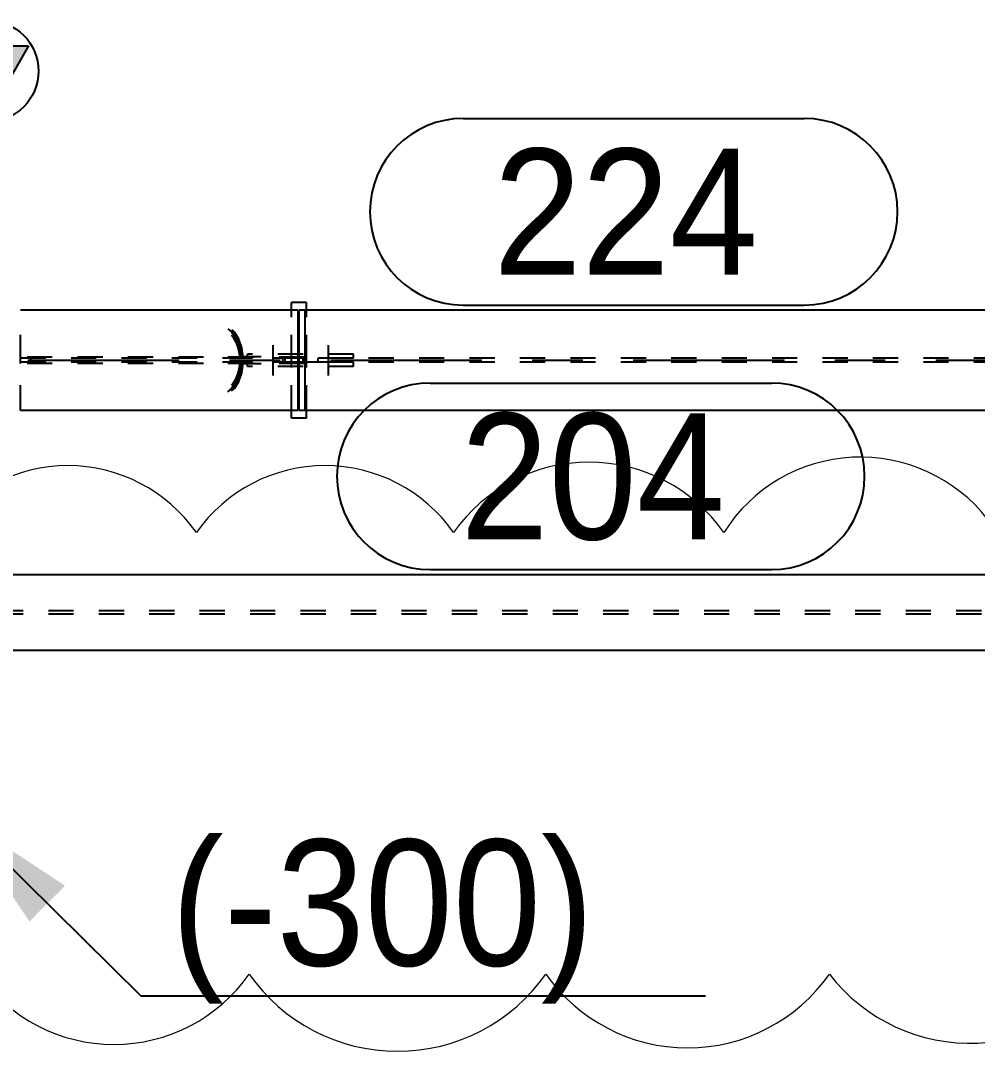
# Model space of a CAD drawing. Header units: millimetres. Extents: x 0 to 594, y 0 to 420.
# Drawn here: x 204.06 to 223.03, y 60.37 to 80.8 of the extents above; entities that cross this region are included whole.
import ezdxf

# ---------------------------------------------------------------- set-up
doc = ezdxf.new("R2010")
doc.units = ezdxf.units.MM
doc.header["$MEASUREMENT"] = 0
for name, pattern in [('XKITLINE00', [0]), ('XKITLINE02', [4, 2, -2]), ('XKITLINE03', [6, 3, -1, 1, -1]), ('XKITLINE04', [3, 0.5, -0.5, 0.5, -0.5, 0.5, -0.5])]:
    doc.linetypes.add(name, pattern=pattern)
for name, color, linetype in [('grid', 7, 'Continuous'), ('mark', 7, 'Continuous'), ('part1', 7, 'Continuous'), ('text', 7, 'Continuous')]:
    doc.layers.add(name, color=color, linetype=linetype)
doc.styles.add('STYLE_1', font='ARIAL.TTF', dxfattribs={"height": 0.2})
doc.styles.add('STYLE_2', font='ARIAL.TTF', dxfattribs={"height": 0.2})

# ---------------------------------------------------------------- blocks, each defined once
blk = doc.blocks.new('*D1166')
at = {"layer": 'grid', "color": 4, "linetype": 'XKITLINE03'}
blk.add_line((170.635, 1213.221), (288.503, 1213.221), dxfattribs=at)
blk = doc.blocks.new('*D1173')
at = {"layer": 'part1', "color": 0, "linetype": 'XKITLINE00'}
for p, q in [((261.441, 1208.971), (214.541, 1208.971)), ((261.441, 1207.471), (214.541, 1207.471))]:
    blk.add_line(p, q, dxfattribs=at)
at = {"layer": 'part1', "color": 2, "linetype": 'XKITLINE04'}
for p, q in [((265.541, 1208.253), (213.216, 1208.253)), ((265.541, 1208.188), (213.216, 1208.188))]:
    blk.add_line(p, q, dxfattribs=at)
blk = doc.blocks.new('*D1174')
at = {"layer": 'part1', "color": 0, "linetype": 'XKITLINE00'}
for p, q in [((256.971, 1213.221), (256.171, 1214.621)), ((256.171, 1214.621), (257.771, 1214.621)), ((257.771, 1214.621), (256.971, 1213.221)), ((259.971, 1214.216), (236.011, 1214.216)), ((236.011, 1212.226), (236.011, 1214.216)), ((236.131, 1212.226), (236.131, 1214.216)), ((259.851, 1212.226), (259.851, 1214.216)), ((259.971, 1212.226), (259.971, 1214.216)), ((259.971, 1212.226), (236.011, 1212.226))]:
    blk.add_line(p, q, dxfattribs=at)
at = {"layer": 'part1', "color": 2, "linetype": 'XKITLINE04'}
for p, q in [((259.851, 1213.261), (259.851, 1214.216)), ((259.891, 1213.261), (236.091, 1213.261)), ((236.091, 1213.181), (236.091, 1213.261)), ((236.391, 1213.181), (236.391, 1213.261)), ((259.591, 1213.181), (259.591, 1213.261)), ((259.891, 1213.181), (259.891, 1213.261)), ((236.386, 1213.181), (236.091, 1213.181)), ((259.891, 1213.181), (236.386, 1213.181)), ((259.971, 1212.226), (259.971, 1213.181))]:
    blk.add_line(p, q, dxfattribs=at)
at = {"layer": 'part1', "color": 0, "linetype": 'XKITLINE00'}
blk.add_circle((256.971, 1214.121), 1, dxfattribs=at)
at = {"layer": 'part1', "color": 0}
blk.add_solid([(256.171, 1214.621), (257.771, 1214.621), (256.171, 1214.621), (256.971, 1213.221)], dxfattribs=at)
blk = doc.blocks.new('*D1177')
at = {"layer": 'part1', "color": 2, "linetype": 'XKITLINE04'}
for p, q in [((230.491, 1212.226), (230.491, 1214.216)), ((235.991, 1213.261), (230.491, 1213.261)), ((235.691, 1213.181), (235.691, 1213.261)), ((235.991, 1213.181), (230.491, 1213.181)), ((235.939, 1213.181), (235.695, 1213.181))]:
    blk.add_line(p, q, dxfattribs=at)
at = {"layer": 'part1', "color": 0, "linetype": 'XKITLINE00'}
for p, q in [((235.991, 1214.216), (230.491, 1214.216)), ((235.991, 1212.226), (235.991, 1214.216)), ((235.991, 1212.226), (230.491, 1212.226))]:
    blk.add_line(p, q, dxfattribs=at)
blk = doc.blocks.new('*D1313')
at = {"layer": 'mark', "color": 1, "linetype": 'XKITLINE00'}
for p, q in [((238.613, 1212.771), (245.376, 1212.771)), ((238.613, 1209.071), (245.376, 1209.071))]:
    blk.add_line(p, q, dxfattribs=at)
for centre, start, end in [((238.613, 1210.921), 90, -90), ((245.376, 1210.921), -90, 90)]:
    blk.add_arc(centre, 1.85, start, end, dxfattribs=at)
at = {"layer": 'mark', "color": 1, "style": 'STYLE_1', "width": 0.9}
blk.add_text('204', height=2.5, dxfattribs=at).set_placement((239.213, 1209.671))
blk = doc.blocks.new('*D1314')
at = {"layer": 'mark', "color": 1, "linetype": 'XKITLINE00'}
for p, q in [((239.266, 1218.016), (246.029, 1218.016)), ((239.266, 1214.316), (246.029, 1214.316))]:
    blk.add_line(p, q, dxfattribs=at)
for centre, start, end in [((239.266, 1216.166), 90, -90), ((246.029, 1216.166), -90, 90)]:
    blk.add_arc(centre, 1.85, start, end, dxfattribs=at)
at = {"layer": 'mark', "color": 1, "style": 'STYLE_1', "width": 0.9}
blk.add_text('224', height=2.5, dxfattribs=at).set_placement((239.866, 1214.916))
blk = doc.blocks.new('*D1319')
at = {"layer": 'text', "color": 1, "linetype": 'XKITLINE00'}
for p, q in [((229.241, 1204.207), (232.873, 1200.62)), ((232.873, 1200.62), (244.071, 1200.62)), ((232.873, 1200.62), (232.873, 1200.62))]:
    blk.add_line(p, q, dxfattribs=at)
at = {"layer": 'text', "color": 1}
blk.add_solid([(229.241, 1204.207), (231.371, 1202.806), (229.241, 1204.207), (230.668, 1202.095)], dxfattribs=at)
at = {"layer": 'text', "color": 1, "style": 'STYLE_2', "width": 0.9}
blk.add_text('(-300)', height=2.5, dxfattribs=at).set_placement((233.473, 1201.22))
blk = doc.blocks.new('*D1333')
at = {"layer": 'part1', "color": 2, "linetype": 'XKITLINE04'}
for p, q in [((236.119, 1213.281), (230.491, 1213.281)), ((230.491, 1213.161), (230.491, 1213.281)), ((230.691, 1213.161), (230.691, 1213.281)), ((235.734, 1213.161), (235.734, 1213.281)), ((236.119, 1213.161), (230.491, 1213.161))]:
    blk.add_line(p, q, dxfattribs=at)
blk = doc.blocks.new('*D1334')
at = {"layer": 'part1', "color": 2, "linetype": 'XKITLINE04'}
for p, q in [((234.672, 1213.766), (234.68, 1213.76)), ((234.71, 1213.67), (234.672, 1213.711)), ((234.727, 1213.71), (234.68, 1213.76)), ((234.748, 1213.613), (234.71, 1213.67)), ((234.768, 1213.649), (234.727, 1213.71)), ((234.78, 1213.547), (234.748, 1213.613)), ((234.804, 1213.576), (234.768, 1213.649)), ((234.807, 1213.473), (234.78, 1213.547)), ((234.832, 1213.495), (234.804, 1213.576)), ((234.826, 1213.392), (234.807, 1213.473)), ((234.853, 1213.408), (234.832, 1213.495)), ((234.837, 1213.308), (234.826, 1213.392)), ((234.838, 1213.291), (234.837, 1213.308)), ((235.262, 1213.291), (234.838, 1213.291)), ((234.866, 1213.315), (234.853, 1213.408)), ((234.867, 1213.291), (234.866, 1213.315)), ((234.807, 1212.969), (234.826, 1213.049)), ((234.826, 1213.049), (234.837, 1213.134)), ((234.837, 1213.134), (234.838, 1213.151)), ((235.262, 1213.151), (234.838, 1213.151)), ((234.853, 1213.034), (234.866, 1213.126)), ((234.866, 1213.126), (234.867, 1213.151)), ((234.748, 1212.828), (234.78, 1212.895)), ((234.768, 1212.793), (234.804, 1212.865)), ((234.78, 1212.895), (234.807, 1212.969)), ((234.804, 1212.865), (234.832, 1212.946)), ((234.832, 1212.946), (234.853, 1213.034)), ((234.672, 1212.731), (234.71, 1212.772)), ((234.672, 1212.676), (234.68, 1212.682)), ((234.68, 1212.682), (234.727, 1212.731)), ((234.71, 1212.772), (234.748, 1212.828)), ((234.727, 1212.731), (234.768, 1212.793))]:
    blk.add_line(p, q, dxfattribs=at)
blk = doc.blocks.new('*D1335')
at = {"layer": 'part1', "color": 2, "linetype": 'XKITLINE04'}
for p, q in [((234.598, 1213.846), (234.687, 1213.773)), ((234.672, 1213.826), (234.736, 1213.773)), ((234.77, 1213.64), (234.687, 1213.773)), ((234.819, 1213.64), (234.736, 1213.773)), ((234.827, 1213.471), (234.77, 1213.64)), ((234.876, 1213.471), (234.819, 1213.64)), ((234.854, 1213.281), (234.827, 1213.471)), ((234.827, 1213.471), (234.876, 1213.471)), ((234.903, 1213.281), (234.876, 1213.471)), ((234.903, 1213.281), (234.598, 1213.281))]:
    blk.add_line(p, q, dxfattribs=at)
blk = doc.blocks.new('*D1336')
at = {"layer": 'part1', "color": 2, "linetype": 'XKITLINE04'}
for p, q in [((234.903, 1213.161), (234.598, 1213.161)), ((234.827, 1212.97), (234.854, 1213.161)), ((234.876, 1212.97), (234.903, 1213.161)), ((234.77, 1212.801), (234.827, 1212.97)), ((234.819, 1212.801), (234.876, 1212.97)), ((234.827, 1212.97), (234.876, 1212.97)), ((234.598, 1212.596), (234.687, 1212.669)), ((234.672, 1212.616), (234.736, 1212.669)), ((234.687, 1212.669), (234.77, 1212.801)), ((234.736, 1212.669), (234.819, 1212.801))]:
    blk.add_line(p, q, dxfattribs=at)
blk = doc.blocks.new('*D1337')
at = {"layer": 'part1', "color": 2, "linetype": 'XKITLINE04'}
for p, q in [((236.161, 1214.366), (235.861, 1214.366)), ((235.861, 1212.076), (235.861, 1214.366)), ((236.161, 1212.076), (236.161, 1214.366)), ((236.161, 1212.076), (235.861, 1212.076))]:
    blk.add_line(p, q, dxfattribs=at)
blk = doc.blocks.new('*D1346')
at = {"layer": 'part1', "color": 0, "linetype": 'XKITLINE02'}
blk.add_line((235.491, 1213.521), (235.491, 1212.921), dxfattribs=at)
blk.add_line((235.491, 1213.521), (235.491, 1212.921), dxfattribs=at)
blk.add_line((235.491, 1213.521), (235.491, 1212.921), dxfattribs=at)
blk.add_line((235.491, 1213.521), (235.491, 1212.921), dxfattribs=at)
blk = doc.blocks.new('*D1347')
at = {"layer": 'part1', "color": 0, "linetype": 'XKITLINE02'}
blk.add_line((236.591, 1213.521), (236.591, 1212.921), dxfattribs=at)
blk.add_line((236.591, 1213.521), (236.591, 1212.921), dxfattribs=at)
blk.add_line((236.591, 1213.521), (236.591, 1212.921), dxfattribs=at)
blk.add_line((236.591, 1213.521), (236.591, 1212.921), dxfattribs=at)
blk = doc.blocks.new('*D1348')
at = {"layer": 'part1', "color": 0, "linetype": 'XKITLINE00'}
for p, q in [((236.161, 1214.366), (235.861, 1214.366)), ((235.861, 1214.216), (235.861, 1214.366)), ((236.161, 1214.216), (236.161, 1214.366)), ((235.861, 1212.076), (235.861, 1212.226)), ((236.161, 1212.076), (236.161, 1212.226)), ((236.161, 1212.076), (235.861, 1212.076))]:
    blk.add_line(p, q, dxfattribs=at)
at = {"layer": 'part1', "color": 2, "linetype": 'XKITLINE04'}
for p, q in [((235.861, 1212.226), (235.861, 1214.216)), ((236.161, 1212.226), (236.161, 1214.216))]:
    blk.add_line(p, q, dxfattribs=at)
blk = doc.blocks.new('*D1349')
at = {"layer": 'part1', "color": 2, "linetype": 'XKITLINE04'}
for p, q in [((237.091, 1213.341), (234.991, 1213.341)), ((234.991, 1213.261), (234.991, 1213.341)), ((237.091, 1213.261), (234.991, 1213.261)), ((237.091, 1213.261), (237.091, 1213.341))]:
    blk.add_line(p, q, dxfattribs=at)
blk = doc.blocks.new('*D1350')
at = {"layer": 'part1', "color": 2, "linetype": 'XKITLINE04'}
for p, q in [((237.091, 1213.181), (234.991, 1213.181)), ((234.991, 1213.101), (234.991, 1213.181)), ((237.091, 1213.101), (234.991, 1213.101)), ((237.091, 1213.101), (237.091, 1213.181))]:
    blk.add_line(p, q, dxfattribs=at)
blk = doc.blocks.new('*D1353')
at = {"layer": 'part1', "color": 0, "linetype": 'XKITLINE00'}
for p, q in [((229.846, 1218.055), (229.046, 1219.455)), ((229.046, 1219.455), (230.646, 1219.455)), ((230.646, 1219.455), (229.846, 1218.055))]:
    blk.add_line(p, q, dxfattribs=at)
at = {"layer": 'part1', "color": 2, "linetype": 'XKITLINE04'}
for p, q in [((229.171, 1218.79), (229.171, 1217.219)), ((229.311, 1218.79), (229.311, 1217.219)), ((228.636, 1216.899), (228.636, 1217.76)), ((228.686, 1216.899), (228.686, 1217.76)), ((229.796, 1216.899), (229.796, 1217.76)), ((229.846, 1216.899), (229.846, 1217.76)), ((228.751, 1217.106), (228.813, 1217.148)), ((228.792, 1217.089), (228.848, 1217.127)), ((228.813, 1217.148), (228.885, 1217.184)), ((228.848, 1217.127), (228.914, 1217.16)), ((228.885, 1217.184), (228.966, 1217.213)), ((228.914, 1217.16), (228.989, 1217.187)), ((228.966, 1217.213), (229.054, 1217.234)), ((228.989, 1217.187), (229.069, 1217.206)), ((229.054, 1217.234), (229.146, 1217.247)), ((229.069, 1217.206), (229.154, 1217.218)), ((229.146, 1217.247), (229.171, 1217.248)), ((229.154, 1217.218), (229.171, 1217.219)), ((229.311, 1217.248), (229.335, 1217.247)), ((229.311, 1217.219), (229.327, 1217.218)), ((229.327, 1217.218), (229.412, 1217.206)), ((229.335, 1217.247), (229.428, 1217.234)), ((229.412, 1217.206), (229.493, 1217.187)), ((229.428, 1217.234), (229.515, 1217.213)), ((229.493, 1217.187), (229.567, 1217.16)), ((229.515, 1217.213), (229.596, 1217.184)), ((229.567, 1217.16), (229.633, 1217.127)), ((229.596, 1217.184), (229.668, 1217.148)), ((229.633, 1217.127), (229.69, 1217.089)), ((229.668, 1217.148), (229.73, 1217.106)), ((228.636, 1216.899), (228.643, 1216.954)), ((228.643, 1216.954), (228.665, 1217.008)), ((228.665, 1217.008), (228.702, 1217.059)), ((228.686, 1216.899), (228.692, 1216.949)), ((228.692, 1216.949), (228.713, 1216.999)), ((228.702, 1217.059), (228.751, 1217.106)), ((228.713, 1216.999), (228.746, 1217.045)), ((228.746, 1217.045), (228.792, 1217.089)), ((229.69, 1217.089), (229.735, 1217.045)), ((229.73, 1217.106), (229.78, 1217.059)), ((229.768, 1216.999), (229.735, 1217.045)), ((229.789, 1216.949), (229.768, 1216.999)), ((229.816, 1217.008), (229.78, 1217.059)), ((229.796, 1216.899), (229.789, 1216.949)), ((229.838, 1216.954), (229.816, 1217.008)), ((229.846, 1216.899), (229.838, 1216.954)), ((228.643, 1216.844), (228.636, 1216.899)), ((228.665, 1216.79), (228.643, 1216.844)), ((228.702, 1216.739), (228.665, 1216.79)), ((228.692, 1216.848), (228.686, 1216.899)), ((228.713, 1216.799), (228.692, 1216.848)), ((228.702, 1216.739), (228.751, 1216.692)), ((228.746, 1216.752), (228.713, 1216.799)), ((228.746, 1216.752), (228.792, 1216.709)), ((229.171, 1216.816), (229.171, 1216.55)), ((229.311, 1216.816), (229.311, 1216.55)), ((229.69, 1216.709), (229.735, 1216.752)), ((229.73, 1216.692), (229.78, 1216.739)), ((229.735, 1216.752), (229.768, 1216.799)), ((229.768, 1216.799), (229.789, 1216.848)), ((229.78, 1216.739), (229.816, 1216.79)), ((229.789, 1216.848), (229.796, 1216.899)), ((229.816, 1216.79), (229.838, 1216.844)), ((229.838, 1216.844), (229.846, 1216.899)), ((228.751, 1216.692), (228.813, 1216.65)), ((228.792, 1216.709), (228.848, 1216.67)), ((228.813, 1216.65), (228.885, 1216.614)), ((228.848, 1216.67), (228.914, 1216.637)), ((228.885, 1216.614), (228.966, 1216.585)), ((228.914, 1216.637), (228.989, 1216.611)), ((228.966, 1216.585), (229.054, 1216.564)), ((228.989, 1216.611), (229.069, 1216.592)), ((229.054, 1216.564), (229.146, 1216.551)), ((229.069, 1216.592), (229.154, 1216.58)), ((229.146, 1216.551), (229.171, 1216.55)), ((229.154, 1216.58), (229.171, 1216.579)), ((229.311, 1216.579), (229.327, 1216.58)), ((229.311, 1216.55), (229.335, 1216.551)), ((229.327, 1216.58), (229.412, 1216.592)), ((229.335, 1216.551), (229.428, 1216.564)), ((229.412, 1216.592), (229.493, 1216.611)), ((229.428, 1216.564), (229.515, 1216.585)), ((229.493, 1216.611), (229.567, 1216.637)), ((229.515, 1216.585), (229.596, 1216.614)), ((229.567, 1216.637), (229.633, 1216.67)), ((229.596, 1216.614), (229.668, 1216.65)), ((229.633, 1216.67), (229.69, 1216.709)), ((229.668, 1216.65), (229.73, 1216.692))]:
    blk.add_line(p, q, dxfattribs=at)
at = {"layer": 'part1', "color": 0, "linetype": 'XKITLINE00'}
blk.add_circle((229.846, 1218.955), 1, dxfattribs=at)
at = {"layer": 'part1', "color": 0}
blk.add_solid([(229.046, 1219.455), (230.646, 1219.455), (229.046, 1219.455), (229.846, 1218.055)], dxfattribs=at)

msp = doc.modelspace()

# ---------------------------------------------------------------- linework, layer by layer
at = {"color": 6, "linetype": 'Continuous', "lineweight": 0, "flags": 128}
for points in [[(223.23, 70.917, 0.520567), (218, 70.655, 0.520567), (212.64, 70.655, 0.520567), (207.541, 70.655, 0.520567), (202.442, 70.655, 0.520567), (197.082, 70.655, 0.520567), (191.329, 70.655, 0.520567), (185.838, 70.655, 0.520567), (180.216, 70.655, 0.520567)], [(176.294, 61.902, 0.520567), (181.785, 61.902, 0.520567), (187.276, 61.902, 0.520567), (192.375, 61.902, 0.520567), (197.605, 61.902, 0.520567), (203.226, 61.902, 0.520567), (208.587, 61.902, 0.520567), (214.47, 61.902, 0.520567), (220.092, 61.902, 0.520567), (225.844, 62.163, 0.520567)]]:
    msp.add_lwpolyline(points, format="xyb", dxfattribs=at)

# ---------------------------------------------------------------- block references
at = {"layer": 'grid'}
msp.add_blockref('*D1166', (-26.435, -1139.151), dxfattribs=at)
at = {"layer": 'mark'}
for name in ['*D1314', '*D1313']:
    msp.add_blockref(name, (-26.435, -1139.151), dxfattribs=at)
at = {"layer": 'part1'}
for name in ['*D1353', '*D1174', '*D1337', '*D1348', '*D1177', '*D1335', '*D1334', '*D1349', '*D1346', '*D1347', '*D1333', '*D1336', '*D1350', '*D1173']:
    msp.add_blockref(name, (-26.435, -1139.151), dxfattribs=at)
at = {"layer": 'text'}
msp.add_blockref('*D1319', (-26.435, -1139.151), dxfattribs=at)

doc.saveas('drawing.dxf')
